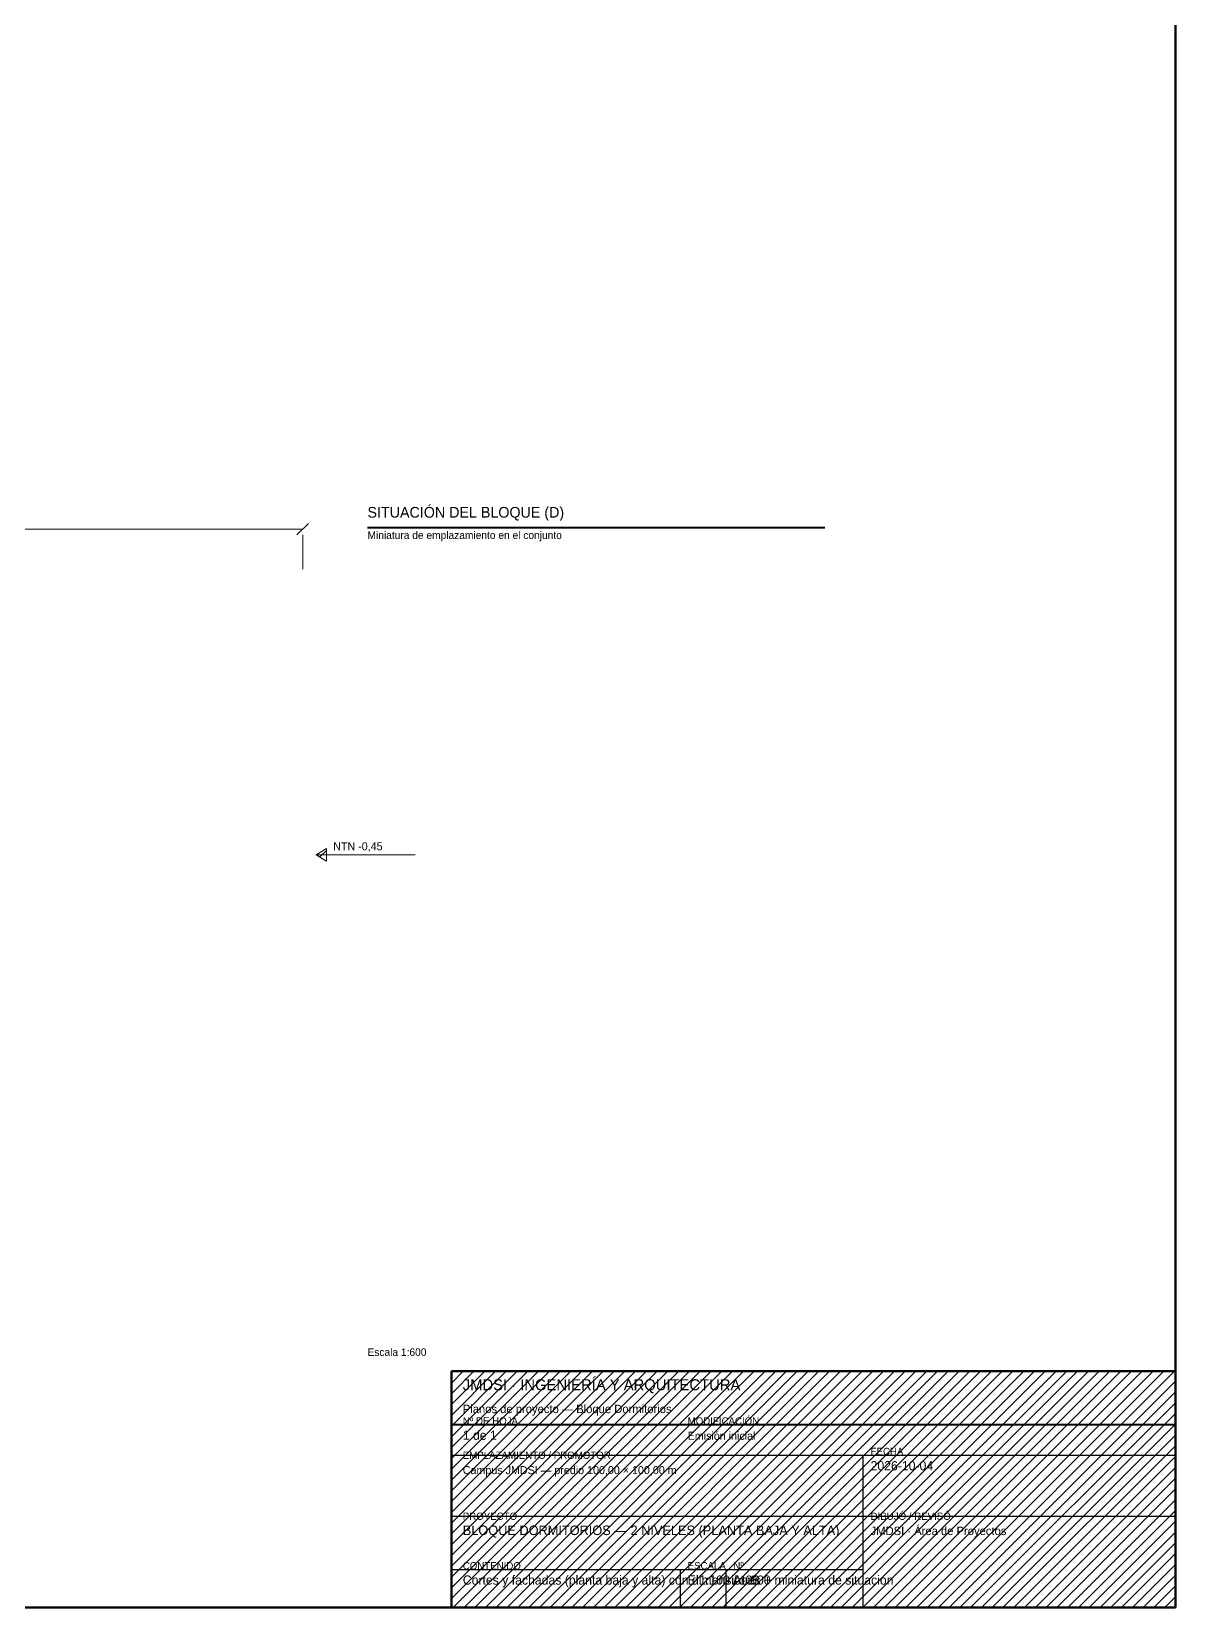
# Model space of a CAD drawing. Header units: metres. Extents: x -8 to 108, y -29 to 108.
# Drawn here: x 26.44 to 41.45, y -29.1 to -8.42 of the extents above; entities that cross this region are included whole.
import ezdxf

# ---------------------------------------------------------------- set-up
doc = ezdxf.new("R2010")
doc.units = ezdxf.units.M
for name, color, linetype, lineweight in [('cota', 7, 'CONTINUOUS', 13), ('hatch', 7, 'CONTINUOUS', 9), ('marco', 7, 'CONTINUOUS', 70), ('marco-fino', 7, 'CONTINUOUS', 25), ('marco-medio', 7, 'CONTINUOUS', 40), ('nivel', 7, 'CONTINUOUS', 20), ('sombra', 7, 'CONTINUOUS', 5), ('texto', 7, 'CONTINUOUS', 5), ('texto-suave', 7, 'CONTINUOUS', 5)]:
    doc.layers.add(name, color=color, linetype=linetype, lineweight=lineweight)

msp = doc.modelspace()

# ---------------------------------------------------------------- linework, layer by layer
at = {"layer": 'cota'}
for p, q in [((29.925, -15.025), (30.075, -14.875)), ((18, -14.95), (30, -14.95)), ((30, -15.475), (30, -15.025))]:
    msp.add_line(p, q, dxfattribs=at)
at = {"layer": 'hatch'}
for p, q in [((30.222, -19.254), (30.31, -19.166)), ((31.95, -28.983), (34.933, -26)), ((31.95, -28.842), (34.792, -26)), ((31.95, -28.701), (34.651, -26)), ((31.95, -28.559), (34.509, -26)), ((31.95, -28.418), (34.368, -26)), ((31.95, -28.276), (34.226, -26)), ((31.95, -28.135), (34.085, -26)), ((31.95, -27.993), (33.943, -26)), ((31.95, -27.852), (33.802, -26)), ((31.95, -27.711), (33.661, -26)), ((31.95, -27.569), (33.519, -26)), ((31.95, -27.428), (33.378, -26)), ((31.95, -27.286), (33.236, -26)), ((31.95, -27.145), (33.095, -26)), ((31.95, -27.003), (32.953, -26)), ((31.95, -26.862), (32.812, -26)), ((31.95, -26.721), (32.671, -26)), ((31.95, -26.579), (32.529, -26)), ((31.95, -26.438), (32.388, -26)), ((31.95, -26.296), (32.246, -26)), ((31.95, -26.155), (32.105, -26)), ((31.95, -26.013), (31.963, -26)), ((31.975, -29.1), (35.075, -26)), ((32.116, -29.1), (35.216, -26)), ((32.258, -29.1), (35.358, -26)), ((32.399, -29.1), (35.499, -26)), ((32.54, -29.1), (35.64, -26)), ((32.682, -29.1), (35.782, -26)), ((32.823, -29.1), (35.923, -26)), ((32.965, -29.1), (36.065, -26)), ((33.106, -29.1), (36.206, -26)), ((33.248, -29.1), (36.348, -26)), ((33.389, -29.1), (36.489, -26)), ((33.53, -29.1), (36.63, -26)), ((33.672, -29.1), (36.772, -26)), ((33.813, -29.1), (36.913, -26)), ((33.955, -29.1), (37.055, -26)), ((34.096, -29.1), (37.196, -26)), ((34.238, -29.1), (37.338, -26)), ((34.379, -29.1), (37.479, -26)), ((34.52, -29.1), (37.62, -26)), ((34.662, -29.1), (37.762, -26)), ((34.803, -29.1), (37.903, -26)), ((34.945, -29.1), (38.045, -26)), ((35.086, -29.1), (38.186, -26)), ((35.227, -29.1), (38.327, -26)), ((35.369, -29.1), (38.469, -26)), ((35.51, -29.1), (38.61, -26)), ((35.652, -29.1), (38.752, -26)), ((35.793, -29.1), (38.893, -26)), ((35.935, -29.1), (39.035, -26)), ((36.076, -29.1), (39.176, -26)), ((36.217, -29.1), (39.317, -26)), ((36.359, -29.1), (39.459, -26)), ((36.5, -29.1), (39.6, -26)), ((36.642, -29.1), (39.742, -26)), ((36.783, -29.1), (39.883, -26)), ((36.925, -29.1), (40.025, -26)), ((37.066, -29.1), (40.166, -26)), ((37.207, -29.1), (40.307, -26)), ((37.349, -29.1), (40.449, -26)), ((37.49, -29.1), (40.59, -26)), ((37.632, -29.1), (40.732, -26)), ((37.773, -29.1), (40.873, -26)), ((37.914, -29.1), (41.014, -26)), ((38.056, -29.1), (41.156, -26)), ((38.197, -29.1), (41.297, -26)), ((38.339, -29.1), (41.439, -26)), ((38.48, -29.1), (41.45, -26.13)), ((38.622, -29.1), (41.45, -26.272)), ((38.763, -29.1), (41.45, -26.413)), ((38.904, -29.1), (41.45, -26.554)), ((39.046, -29.1), (41.45, -26.696)), ((39.187, -29.1), (41.45, -26.837)), ((39.329, -29.1), (41.45, -26.979)), ((39.47, -29.1), (41.45, -27.12)), ((39.612, -29.1), (41.45, -27.262)), ((39.753, -29.1), (41.45, -27.403)), ((39.894, -29.1), (41.45, -27.544)), ((40.036, -29.1), (41.45, -27.686)), ((40.177, -29.1), (41.45, -27.827)), ((40.319, -29.1), (41.45, -27.969)), ((40.46, -29.1), (41.45, -28.11)), ((40.601, -29.1), (41.45, -28.251)), ((40.743, -29.1), (41.45, -28.393)), ((40.884, -29.1), (41.45, -28.534)), ((41.026, -29.1), (41.45, -28.676)), ((41.167, -29.1), (41.45, -28.817)), ((41.309, -29.1), (41.45, -28.959))]:
    msp.add_line(p, q, dxfattribs=at)
at = {"layer": 'marco'}
for p, q in [((41.45, -0.6), (41.45, -29.1)), ((41.45, -29.1), (1.25, -29.1))]:
    msp.add_line(p, q, dxfattribs=at)
msp.add_lwpolyline([(31.95, -26), (41.45, -26), (41.45, -29.1), (31.95, -29.1)], close=True, dxfattribs=at)
at = {"layer": 'marco-fino'}
for p, q in [((31.95, -27.1), (41.45, -27.1)), ((37.35, -27.1), (37.35, -29.1)), ((31.95, -27.9), (41.45, -27.9)), ((31.95, -28.6), (37.35, -28.6)), ((34.95, -28.6), (34.95, -29.1)), ((35.55, -28.6), (35.55, -29.1))]:
    msp.add_line(p, q, dxfattribs=at)
at = {"layer": 'marco-medio'}
for p, q in [((30.85, -14.93), (36.85, -14.93)), ((31.95, -26.7), (41.45, -26.7))]:
    msp.add_line(p, q, dxfattribs=at)
at = {"layer": 'nivel'}
msp.add_line((30.175, -19.225), (31.475, -19.225), dxfattribs=at)
msp.add_lwpolyline([(30.175, -19.225), (30.31, -19.143), (30.31, -19.308)], close=True, dxfattribs=at)
msp.add_lwpolyline([(30.175, -19.225), (30.31, -19.143), (30.31, -19.308)], close=True, dxfattribs=at)
at = {"layer": 'sombra'}
msp.add_lwpolyline([(31.95, -26), (41.45, -26), (41.45, -29.1), (31.95, -29.1)], close=True, dxfattribs=at)

# ---------------------------------------------------------------- texts
at = {"layer": 'texto'}
for s, height, p in [('SITUACIÓN DEL BLOQUE (D)', 0.14, (30.85, -14.8)), ('NTN -0,45', 0.105, (30.4, -19.165)), ('JMDSI · INGENIERÍA Y ARQUITECTURA', 0.145, (32.1, -26.25)), ('1 de 1', 0.12, (32.1, -26.9)), ('Emisión inicial', 0.105, (35.05, -26.9)), ('Campus JMDSI — predio 100,00 × 100,00 m', 0.105, (32.1, -27.35)), ('2026-10-04', 0.12, (37.45, -27.3)), ('BLOQUE DORMITORIOS — 2 NIVELES (PLANTA BAJA Y ALTA)', 0.125, (32.1, -28.15)), ('JMDSI · Área de Proyectos', 0.11, (37.45, -28.15)), ('Cortes y fachadas (planta baja y alta) con dimensiones + miniatura de situación', 0.12, (32.1, -28.8)), ('E 1:100 / 1:600', 0.12, (35.05, -28.8)), ('A-06', 0.12, (35.65, -28.8))]:
    msp.add_text(s, height=height, dxfattribs=at).set_placement(p)
at = {"layer": 'texto-suave'}
for s, height, p in [('Miniatura de emplazamiento en el conjunto', 0.1, (30.85, -15.08)), ('Escala 1:600', 0.1, (30.85, -25.8)), ('Planos de proyecto — Bloque Dormitorios', 0.11, (32.1, -26.55)), ('Nº DE HOJA', 0.095, (32.1, -26.7)), ('MODIFICACIÓN', 0.095, (35.05, -26.7)), ('EMPLAZAMIENTO / PROMOTOR', 0.095, (32.1, -27.15)), ('FECHA', 0.095, (37.45, -27.1)), ('PROYECTO', 0.095, (32.1, -27.95)), ('DIBUJÓ / REVISÓ', 0.095, (37.45, -27.95)), ('CONTENIDO', 0.095, (32.1, -28.6)), ('ESCALA', 0.095, (35.05, -28.6)), ('Nº', 0.095, (35.65, -28.6))]:
    msp.add_text(s, height=height, dxfattribs=at).set_placement(p)

doc.saveas('drawing.dxf')
